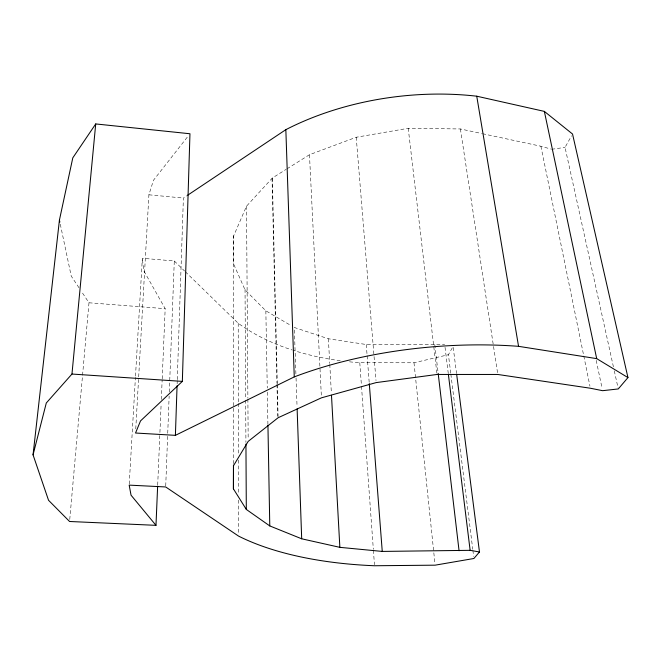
<?xml version="1.0" encoding="UTF-8"?>
<svg xmlns="http://www.w3.org/2000/svg" width="661" height="661" viewBox="0 0 661 661"><rect width="100%" height="100%" fill="white"/><g stroke="black" fill="none" stroke-linecap="round" stroke-linejoin="round"><path stroke-width="0.5" stroke-dasharray="3.31 2.48" d="M233.498 463.658L233.754 235.655L246.52 206.182L272.34 178.016L286.155 169.348M233.754 235.655L233.68 264.144L245.041 289.857L265.846 310.81L290.724 325.377M177.131 383.76L177.239 380.662M177.272 379.629L183.394 198.052L186.807 195.78M165.729 485.926L167.687 434.335M167.729 433.302L169.142 396.154M169.299 392.031L174.289 260.979L142.338 258.277L135.488 376.316M157.69 485.1L159.879 433.517M159.921 432.484L161.152 403.598M161.325 399.467L162.16 379.86M162.201 378.836L165.176 308.67L143.776 270.754L142.338 258.277M135.761 428.915L148.907 194.805L153.451 180.296L188.071 136.158M129.234 484.092L135.431 377.34M69.752 519.439L88.987 302.779L81.22 291.096M450.728 373.143L448.422 354.717L452.611 347.265M613.408 366.797L565.039 147.386L571.542 135.819M287.023 168.811L309.472 154.724L356.229 137.248L408.225 128.3L460.403 128.961L481.53 133.497M349.487 361.823A218.394 132.985 -7.2 0 0 359.782 362.724L413.993 362.773L448.422 354.717M551.629 149.287L565.039 147.386M295.905 373.845L294.277 327.459L328.377 338.771L366.268 344.513L444.655 344.241M88.987 302.779L165.176 308.67M148.907 194.805L183.394 198.052M482.538 133.712L540.896 146.238L550.654 149.006M174.289 260.979L184.576 271.002M185.311 271.721L238.216 323.254A218.394 132.985 -7.2 0 0 292.121 349.975M78.998 287.758L71.231 276.083L60.267 224.079M614.292 370.821L618.06 387.933M596.205 360.377L602.179 388.66M540.896 146.238L583.572 354.957M583.779 355.965L589.959 386.214M460.403 128.961L497.642 373.448M453.206 347.463L456.487 373.027M450.852 374.167L472.755 549.283M472.879 550.307L473.648 556.446M445.035 347.298L448.315 373.829M434.789 344.629L438.053 372.317M408.225 128.3L436.913 373.432M413.993 362.773L434.905 563.131M356.229 137.248L376.01 380.538M366.268 344.513L367.062 354.808M367.144 355.833L369.21 382.603M359.782 362.724L361.418 385.289M361.493 386.313L373.341 549.349M373.415 550.373L374.457 564.725M328.377 338.771L329.732 363.434M329.789 364.459L331.376 393.229M309.472 154.724L321.395 396.798M296.045 377.968L297.062 406.837M272.34 178.016L277.306 383.785M277.331 384.809L278.099 416.703M272.043 178.668L276.934 383.314M276.959 384.338L277.727 416.223M265.846 310.81L267.259 388.007M267.333 392.122L267.912 424.032M246.52 206.182L247.883 398.054M247.883 399.087L248.172 439.317M245.041 289.344L245.669 399.128M245.677 400.161L245.925 442.424M238.216 323.254L238.348 402.433M238.348 403.458L238.431 454.867M238.439 460.015L238.497 493.941M238.505 500.113L238.563 534.047M340.25 360.732A218.394 132.985 -7.2 0 1 293.112 350.289"/><path stroke-width="0.99" d="M456.619 374.043L479.473 551.968L470.136 550.332L382.256 551.423L339.861 547.341L301.689 538.798L269.779 525.925L246.313 509.433L233.424 488.867L233.457 465.162M233.424 488.867L233.498 465.716L248.189 441.383L278.124 417.735L321.444 397.831L376.175 382.595L437.028 374.457L497.799 374.465L590.372 388.23L602.609 390.684L618.283 388.941L627.95 377.588L572.542 134.034L544.35 111.387L476.746 96.2A218.394 132.985 -7.2 0 0 285.841 129.663L187.666 195.21M627.95 377.588L596.693 358.626L518.546 346.331A250.271 108.71 -5.2 0 0 294.261 376.902L175.396 435.343L135.53 433.021L140.529 420.908L182.345 381.389L189.963 133.753L95.721 123.938L72.793 157.863L59.424 220.08L33.05 454.859L48.542 500.286L69.57 521.488L155.979 525.338L157.64 486.132M175.396 435.343L177.065 385.826M33.05 454.859L46.295 402.995L71.966 374.043L95.721 123.938M479.473 551.968L473.904 558.495L435.12 565.172L374.531 565.75A250.271 108.71 -5.2 0 1 238.563 536.096L165.688 486.959L129.176 485.124L131.043 495.188L155.979 525.338M71.966 374.043L182.345 381.389M544.35 111.387L596.693 358.626M59.424 220.08L59.845 222.079M476.746 96.2L518.546 346.331M448.439 374.845L470.136 550.332M438.169 373.341L459.065 550.753M369.292 383.628L382.256 551.423M331.483 395.278L339.861 547.341M297.128 408.895L301.689 538.798M285.841 129.663L294.261 376.902M267.936 425.056L269.779 525.925M245.942 444.043L246.313 509.433"/></g></svg>
